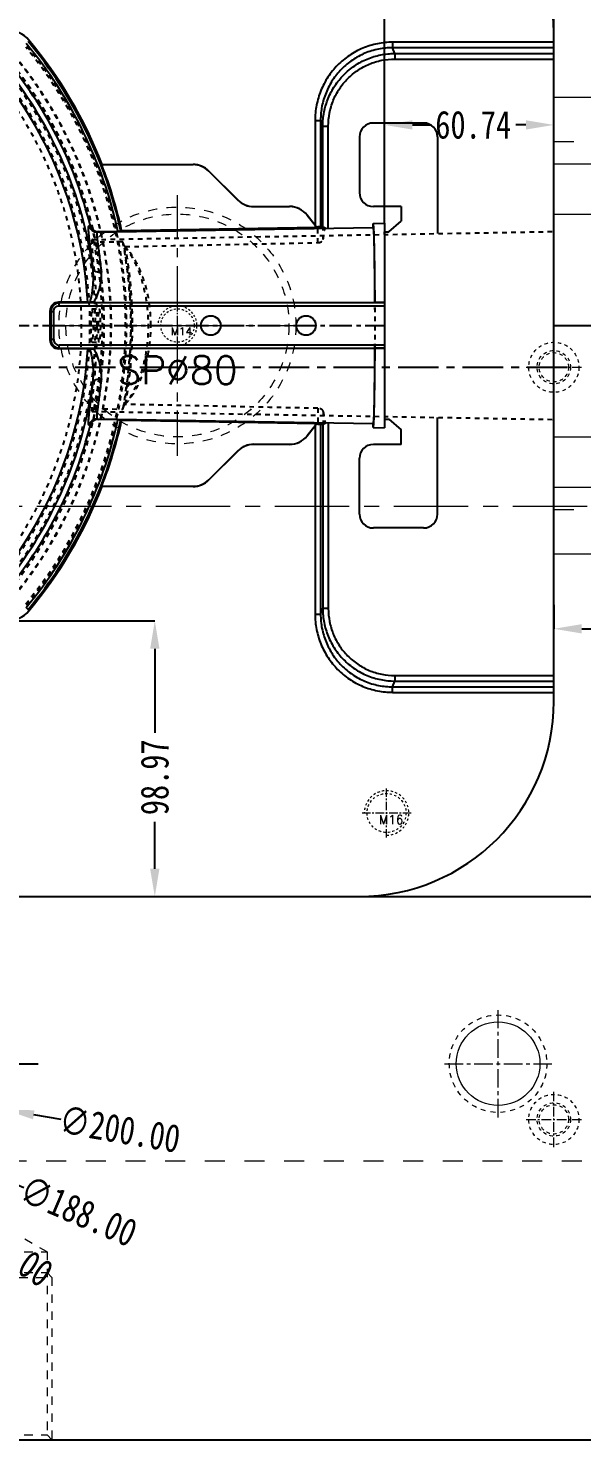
# Model space of a CAD drawing. Header units: millimetres. Extents: x -946 to 3963, y -10008 to 1396.
# Drawn here: x 1690 to 1888, y -1234 to -727 of the extents above; entities that cross this region are included whole.
import ezdxf
from ezdxf.enums import TextEntityAlignment as Align

# ---------------------------------------------------------------- set-up
doc = ezdxf.new("R2010")
doc.units = ezdxf.units.MM
doc.header["$LTSCALE"] = 16.335
doc.header["$PDMODE"] = 3
doc.header["$PDSIZE"] = 0.3125
doc.linetypes.add('CENTER', pattern=[0.6, 0.375, -0.075, 0.075, -0.075])
doc.linetypes.add('HIDDEN', pattern=[0.2, 0.1, -0.1])
doc.layers.get('0').update_dxf_attribs({"linetype": 'CONTINUOUS'})
doc.layers.get('Defpoints').update_dxf_attribs({"linetype": 'CONTINUOUS'})
doc.layers.add('DEFAULT_2', color=8, linetype='HIDDEN')
for name, color, linetype, lineweight in [('moldbase', 7, 'CONTINUOUS', 20), ('screw', 33, 'CONTINUOUS', 13), ('sp', 193, 'CONTINUOUS', 9)]:
    doc.layers.add(name, color=color, linetype=linetype, lineweight=lineweight)
doc.styles.get("Standard").update_dxf_attribs({"font": 'txt', "width": 0.8})
doc.styles.add('TXT', font='txt.shx', dxfattribs={"bigfont": 'gbcbig.shx'})
doc.dimstyles.new('11', dxfattribs={"dimtxt": 10, "dimasz": 10, "dimexe": 0, "dimexo": 0, "dimgap": 0, "dimtad": 0, "dimzin": 0, "dimdsep": 46, "dimtxsty": 'Standard', "dimcen": 0, "dimclrd": 4, "dimclre": 4, "dimclrt": 6, "dimazin": 0, "dimtfac": 1, "dimtofl": 0, "dimtmove": 0, "dimatfit": 3, "dimfxl": 0, "dimtolj": 1, "dimtzin": 0, "dimarcsym": 0})

# ---------------------------------------------------------------- blocks, each defined once
blk = doc.blocks.new('*D20')
at = {"color": 4, "lineweight": -2}
for p, q in [((1308.93, -833.86), (1308.93, -701.67)), ((1318.93, -701.67), (1478.02, -701.67)), ((1807.46, -701.67), (1516.68, -701.67)), ((1817.46, -797.18), (1817.46, -701.67))]:
    blk.add_line(p, q, dxfattribs=at)
at = {"color": 4}
for points in [[(1318.93, -700.01), (1318.93, -703.34), (1308.93, -701.67)], [(1807.46, -700.01), (1807.46, -703.34), (1817.46, -701.67)]]:
    blk.add_solid(points, dxfattribs=at)
at = {"layer": 'Defpoints', "color": 0}
for p in [(1308.93, -701.67), (1817.46, -797.18), (1308.93, -833.86)]:
    blk.add_point(p, dxfattribs=at)
at = {"color": 6, "insert": (1497.35, -701.67), "char_height": 10, "attachment_point": 5}
blk.add_mtext('\\A1;508.53', dxfattribs=at)
blk = doc.blocks.new('*D22')
at = {"color": 4, "lineweight": -2}
for p, q in [((1248.19, -736.94), (1248.19, -631.54)), ((1258.19, -631.54), (1512.67, -631.54)), ((1868.19, -631.54), (1548.67, -631.54)), ((1878.19, -736.94), (1878.19, -631.54))]:
    blk.add_line(p, q, dxfattribs=at)
at = {"color": 4}
for points in [[(1258.19, -629.87), (1258.19, -633.2), (1248.19, -631.54)], [(1868.19, -629.87), (1868.19, -633.2), (1878.19, -631.54)]]:
    blk.add_solid(points, dxfattribs=at)
at = {"layer": 'Defpoints', "color": 0}
for p in [(1248.19, -631.54), (1248.19, -736.94), (1878.19, -736.94)]:
    blk.add_point(p, dxfattribs=at)
at = {"color": 6, "insert": (1530.67, -631.54), "char_height": 10, "attachment_point": 5}
blk.add_mtext('\\A1;630.00', dxfattribs=at)
blk = doc.blocks.new('*D23')
at = {"color": 4, "lineweight": -2}
for p, q in [((1808.19, -658.86), (1920.98, -658.86)), ((1920.98, -668.86), (1920.98, -764.82)), ((1920.98, -1028.86), (1920.98, -800.82)), ((1808.19, -1038.86), (1920.98, -1038.86))]:
    blk.add_line(p, q, dxfattribs=at)
at = {"color": 4}
for points in [[(1919.31, -668.86), (1922.65, -668.86), (1920.98, -658.86)], [(1919.31, -1028.86), (1922.65, -1028.86), (1920.98, -1038.86)]]:
    blk.add_solid(points, dxfattribs=at)
at = {"layer": 'Defpoints', "color": 0}
for p in [(1808.19, -658.86), (1808.19, -1038.86), (1920.98, -1038.86)]:
    blk.add_point(p, dxfattribs=at)
at = {"color": 6, "insert": (1920.98, -782.82), "char_height": 10, "attachment_point": 5, "rotation": 90}
blk.add_mtext('\\A1;380.00', dxfattribs=at)
blk = doc.blocks.new('*D16')
at = {"color": 4, "lineweight": -2}
blk.add_line((1661.14, -1151.39), (1652.85, -1145.8), dxfattribs=at)
at = {"color": 4}
blk.add_solid([(1653.78, -1144.42), (1651.92, -1147.19), (1644.56, -1140.21)], dxfattribs=at)
at = {"layer": 'Defpoints', "color": 0}
for p in [(1521.83, -1057.5), (1644.56, -1140.21)]:
    blk.add_point(p, dxfattribs=at)
at = {"color": 6, "insert": (1678.83, -1163.32), "char_height": 10, "attachment_point": 5, "rotation": 326.0208}
blk.add_mtext('\\A1;∅148.00', dxfattribs=at)
blk = doc.blocks.new('*D17')
at = {"color": 4, "lineweight": -2}
blk.add_line((1688.1, -1143.47), (1678.9, -1139.55), dxfattribs=at)
at = {"color": 4}
blk.add_solid([(1679.55, -1138.02), (1678.25, -1141.09), (1669.7, -1135.64)], dxfattribs=at)
at = {"layer": 'Defpoints', "color": 0}
for p in [(1496.69, -1062.07), (1669.7, -1135.64)]:
    blk.add_point(p, dxfattribs=at)
at = {"color": 6, "insert": (1707.74, -1151.81), "char_height": 10, "attachment_point": 5, "rotation": 336.9639}
blk.add_mtext('\\A1;∅188.00', dxfattribs=at)
blk = doc.blocks.new('*D18')
at = {"color": 4, "lineweight": -2}
blk.add_line((1701.52, -1118.85), (1691.66, -1117.19), dxfattribs=at)
at = {"color": 4}
blk.add_solid([(1691.93, -1115.54), (1691.38, -1118.83), (1681.8, -1115.52)], dxfattribs=at)
at = {"layer": 'Defpoints', "color": 0}
for p in [(1484.59, -1082.19), (1681.8, -1115.52)]:
    blk.add_point(p, dxfattribs=at)
at = {"color": 6, "insert": (1722.55, -1122.41), "char_height": 10, "attachment_point": 5, "rotation": 350.4072}
blk.add_mtext('\\A1;∅200.00', dxfattribs=at)
blk = doc.blocks.new('*D26')
at = {"color": 4, "lineweight": -2}
for p, q in [((1878.19, -934.1), (1878.19, -942.74)), ((2018.19, -934.1), (2018.19, -942.74)), ((1888.19, -942.74), (1934.22, -942.74)), ((2008.19, -942.74), (1967.56, -942.74))]:
    blk.add_line(p, q, dxfattribs=at)
at = {"color": 4}
for points in [[(1888.19, -941.08), (1888.19, -944.41), (1878.19, -942.74)], [(2008.19, -941.08), (2008.19, -944.41), (2018.19, -942.74)]]:
    blk.add_solid(points, dxfattribs=at)
at = {"layer": 'Defpoints', "color": 0}
for p in [(1878.19, -934.1), (2018.19, -934.1), (2018.19, -942.74)]:
    blk.add_point(p, dxfattribs=at)
at = {"color": 6, "insert": (1950.89, -942.74), "char_height": 10, "attachment_point": 5}
blk.add_mtext('\\A1;140.00', dxfattribs=at)
blk = doc.blocks.new('*D27')
at = {"color": 4, "lineweight": -2}
for p, q in [((1817.46, -767), (1817.46, -761.85)), ((1827.46, -761.85), (1833.93, -761.85)), ((1868.19, -761.85), (1864.6, -761.85)), ((1878.19, -767), (1878.19, -761.85))]:
    blk.add_line(p, q, dxfattribs=at)
at = {"color": 4}
for points in [[(1827.46, -760.19), (1827.46, -763.52), (1817.46, -761.85)], [(1868.19, -760.19), (1868.19, -763.52), (1878.19, -761.85)]]:
    blk.add_solid(points, dxfattribs=at)
at = {"layer": 'Defpoints', "color": 0}
for p in [(1878.19, -761.85), (1817.46, -767), (1878.19, -767)]:
    blk.add_point(p, dxfattribs=at)
at = {"color": 6, "insert": (1849.27, -761.85), "char_height": 10, "attachment_point": 5}
blk.add_mtext('\\A1;60.74', dxfattribs=at)
blk = doc.blocks.new('*D29')
at = {"color": 4, "lineweight": -2}
for p, q in [((1682.2, -939.88), (1735.07, -939.88)), ((1735.07, -949.88), (1735.07, -980.04)), ((1735.07, -1028.86), (1735.07, -1012.04)), ((1682.2, -1038.86), (1735.07, -1038.86))]:
    blk.add_line(p, q, dxfattribs=at)
at = {"color": 4}
for points in [[(1733.4, -949.88), (1736.74, -949.88), (1735.07, -939.88)], [(1733.4, -1028.86), (1736.74, -1028.86), (1735.07, -1038.86)]]:
    blk.add_solid(points, dxfattribs=at)
at = {"layer": 'Defpoints', "color": 0}
for p in [(1682.2, -939.88), (1682.2, -1038.86), (1735.07, -1038.86)]:
    blk.add_point(p, dxfattribs=at)
at = {"color": 6, "insert": (1735.07, -996.04), "char_height": 10, "attachment_point": 5, "rotation": 90}
blk.add_mtext('\\A1;98.97', dxfattribs=at)
blk = doc.blocks.new('115')
at = {"layer": 'moldbase', "color": 1, "linetype": 'CENTER', "ltscale": 0.55978}
for p, q in [((1878.19, 141.24), (1878.19, 161.04)), ((1878.19, 141.24), (1878.19, 161.04)), ((1878.19, 161.04), (1878.19, 141.24)), ((1868.29, 151.14), (1888.09, 151.14)), ((1868.29, 151.14), (1888.09, 151.14)), ((1868.29, 151.14), (1888.09, 151.14)), ((1878.19, -128.76), (1878.19, -108.96)), ((1868.29, -118.86), (1888.09, -118.86))]:
    blk.add_line(p, q, dxfattribs=at)
at = {"layer": 'moldbase', "color": 1, "linetype": 'CENTER', "ltscale": 1.08846}
for p, q in [((1858.19, -118.11), (1858.19, -79.61)), ((1838.94, -98.86), (1877.44, -98.86))]:
    blk.add_line(p, q, dxfattribs=at)
at = {"layer": 'moldbase', "color": 8, "linetype": 'HIDDEN', "ltscale": 0.746373}
for centre, radius in [((1878.19, 151.14), 9), ((1878.19, 151.14), 9), ((1878.19, 151.14), 9), ((1878.19, 151.14), 6), ((1878.19, 151.14), 6), ((1878.19, 151.14), 6), ((1878.19, 151.14), 5.25), ((1878.19, 151.14), 5.25), ((1878.19, 151.14), 5.25), ((1878.19, -118.86), 9), ((1878.19, -118.86), 6), ((1878.19, -118.86), 5.25)]:
    blk.add_circle(centre, radius, dxfattribs=at)
at = {"layer": 'moldbase', "color": 8, "linetype": 'HIDDEN', "ltscale": 1.08846}
blk.add_circle((1858.19, -98.86), 17.5, dxfattribs=at)
at = {"layer": 'moldbase'}
blk.add_circle((1858.19, -98.86), 15, dxfattribs=at)
blk = doc.blocks.new('sp_80_th', base_point=(1583.19, -1098.86))
at = {"layer": 'sp', "color": 1, "linetype": 'CENTER', "ltscale": 2.643404}
for p, q in [((1583.19, -1145.61), (1583.19, -1052.11)), ((1536.44, -1098.86), (1629.94, -1098.86))]:
    blk.add_line(p, q, dxfattribs=at)
at = {"layer": 'sp', "linetype": 'HIDDEN', "ltscale": 2.073258}
for radius in [42.5, 40]:
    blk.add_circle((1583.19, -1098.86), radius, dxfattribs=at)
at = {"layer": 'sp', "color": 6, "style": 'TXT'}
blk.add_text('SP%%c80', height=10, dxfattribs=at).set_placement((1583.19, -1114.86), align=Align.MIDDLE)
blk = doc.blocks.new('screw_m14_g')
at = {"layer": 'screw', "color": 1, "linetype": 'CENTER', "ltscale": 0.435384}
for p, q in [((0, -7.7), (0, 7.7)), ((-7.7, 0), (7.7, 0))]:
    blk.add_line(p, q, dxfattribs=at)
at = {"layer": 'screw', "linetype": 'HIDDEN', "ltscale": 0.435384}
blk.add_circle((0, 0), 6, dxfattribs=at)
at = {"layer": 'screw', "color": 92, "linetype": 'HIDDEN', "ltscale": 0.435384}
blk.add_arc((0, 0), 7, 270, 180, dxfattribs=at)
at = {"layer": 'screw', "color": 6, "style": 'TXT'}
blk.add_text('M14', height=2.8, dxfattribs=at).set_placement((-2.38, -3.5))
blk = doc.blocks.new('11')
at = {"layer": 'screw'}
blk.add_blockref('screw_m14_g', (1583.19, -1098.86), dxfattribs=at)
at = {"layer": 'sp'}
blk.add_blockref('sp_80_th', (1583.19, -1098.86), dxfattribs=at)
blk = doc.blocks.new('screw_m16_g')
at = {"layer": 'screw', "color": 1, "linetype": 'CENTER', "ltscale": 0.497582}
for p, q in [((0, -8.8), (0, 8.8)), ((-8.8, 0), (8.8, 0))]:
    blk.add_line(p, q, dxfattribs=at)
at = {"layer": 'screw', "color": 33, "linetype": 'HIDDEN', "ltscale": 0.497582}
blk.add_circle((0, 0), 7, dxfattribs=at)
at = {"layer": 'screw', "color": 92, "linetype": 'HIDDEN', "ltscale": 0.497582}
blk.add_arc((0, 0), 8, 270, 180, dxfattribs=at)
at = {"layer": 'screw', "color": 6, "style": 'TXT'}
blk.add_text('M16', height=3.2, dxfattribs=at).set_placement((-2.72, -4))

msp = doc.modelspace()

# ---------------------------------------------------------------- linework, layer by layer
for p, q in [((1878.194, -968.857), (1878.194, -728.857)), ((1831.459, -761.174), (1813.459, -761.174)), ((1823.459, -791.174), (1813.459, -791.174)), ((1817.459, -801.194), (1817.459, -800.194)), ((1817.459, -800.194), (1818.959, -800.194)), ((1818.959, -800.194), (1823.459, -796.418)), ((1817.459, -867.519), (1818.959, -867.519)), ((1818.959, -867.519), (1823.459, -871.295)), ((1823.459, -876.539), (1813.459, -876.539)), ((1831.459, -906.539), (1813.459, -906.539)), ((1318.194, -1038.857), (1808.194, -1038.857)), ((1218.194, -1233.857), (1948.194, -1233.857))]:
    msp.add_line(p, q)
at = {"color": 7, "linetype": 'Continuous'}
for p, q in [((1878.194, -732.169), (1820.379, -732.169)), ((1820.379, -732.169), (1820.379, -734.149)), ((1878.194, -734.149), (1820.379, -734.149)), ((1821.152, -736.222), (1820.379, -734.149)), ((1821.152, -736.222), (1878.194, -736.222)), ((1821.152, -736.222), (1821.152, -738.202)), ((1821.152, -738.202), (1878.194, -738.202)), ((1792.545, -760.238), (1794.542, -760.238)), ((1792.545, -760.238), (1792.545, -799.019)), ((1794.542, -760.238), (1794.542, -798.984)), ((1795.297, -762.262), (1794.542, -760.238)), ((1795.297, -762.262), (1797.294, -762.262)), ((1795.297, -799.019), (1795.297, -762.262)), ((1797.294, -798.933), (1797.294, -762.262)), ((1808.459, -766.174), (1808.459, -786.174)), ((1836.459, -766.174), (1836.459, -800.863)), ((1716.203, -776.069), (1716.054, -776.122)), ((1716.054, -776.122), (1748.803, -776.122)), ((1716.203, -776.069), (1748.803, -776.069)), ((1754.451, -778.461), (1754.489, -778.424)), ((1764.817, -788.827), (1754.451, -778.461)), ((1754.489, -778.424), (1764.854, -788.789)), ((1764.854, -788.789), (1764.817, -788.827)), ((1770.539, -791.144), (1783.381, -791.144)), ((1770.539, -791.197), (1770.539, -791.144)), ((1770.539, -791.197), (1783.381, -791.197)), ((1783.381, -791.144), (1783.381, -791.197)), ((1789.681, -794.275), (1789.723, -794.243)), ((1793.01, -798.548), (1789.681, -794.275)), ((1789.723, -794.243), (1793.008, -798.46)), ((1823.459, -791.174), (1823.459, -796.418)), ((1711.467, -798.104), (1711.875, -797.843)), ((1714.442, -800.393), (1813.439, -798.651)), ((1714.852, -800.128), (1714.442, -800.393)), ((1714.853, -800.128), (1721.854, -800.005)), ((1722.871, -799.96), (1723.171, -799.767)), ((1723.171, -799.767), (1793.01, -798.548)), ((1793.008, -798.46), (1793.492, -798.451)), ((1793.008, -798.46), (1793.01, -798.548)), ((1795.499, -798.472), (1796.406, -798.963)), ((1813.439, -797.244), (1817.459, -797.174)), ((1813.439, -798.651), (1813.439, -797.244)), ((1817.459, -797.176), (1817.459, -870.538)), ((1711.06, -825.501), (1700.553, -825.501)), ((1700.553, -825.501), (1700.819, -825.767)), ((1817.459, -825.767), (1700.819, -825.767)), ((1700.819, -826.77), (1700.819, -825.767)), ((1713.144, -825.486), (1814.036, -825.583)), ((1814.062, -825.66), (1814.036, -825.583)), ((1817.459, -825.663), (1814.062, -825.66)), ((1697.808, -828.778), (1697.542, -828.512)), ((1697.542, -839.202), (1697.542, -828.512)), ((1697.808, -828.778), (1698.812, -828.778)), ((1697.808, -828.778), (1697.808, -838.936)), ((1698.812, -838.936), (1698.812, -828.778)), ((1700.819, -826.77), (1817.459, -826.77)), ((1697.542, -839.202), (1697.808, -838.936)), ((1698.812, -838.936), (1697.808, -838.936)), ((1817.459, -840.943), (1700.819, -840.943)), ((1700.819, -841.947), (1700.819, -840.943)), ((1700.819, -841.947), (1700.553, -842.213)), ((1711.06, -842.213), (1700.553, -842.213)), ((1700.819, -841.947), (1817.459, -841.947)), ((1814.036, -842.131), (1713.144, -842.227)), ((1814.036, -842.131), (1814.062, -842.054)), ((1817.459, -842.051), (1814.062, -842.054)), ((1711.875, -869.87), (1711.467, -869.61)), ((1714.442, -867.32), (1813.439, -869.062)), ((1714.442, -867.32), (1714.852, -867.586)), ((1721.854, -867.708), (1714.853, -867.586)), ((1723.171, -867.946), (1722.871, -867.754)), ((1793.01, -869.166), (1723.171, -867.946)), ((1789.681, -873.438), (1793.01, -869.166)), ((1793.008, -869.254), (1789.723, -873.471)), ((1792.545, -868.695), (1792.545, -937.476)), ((1793.01, -869.166), (1793.008, -869.254)), ((1793.492, -869.262), (1793.008, -869.254)), ((1794.542, -868.73), (1794.542, -937.476)), ((1795.297, -868.694), (1795.297, -935.452)), ((1795.499, -869.242), (1796.406, -868.75)), ((1797.294, -868.781), (1797.294, -935.452)), ((1813.439, -870.469), (1813.439, -869.062)), ((1813.439, -870.469), (1817.459, -870.539)), ((1823.459, -876.539), (1823.459, -871.295)), ((1836.459, -901.539), (1836.459, -866.851)), ((1770.539, -876.517), (1783.381, -876.517)), ((1770.539, -876.569), (1770.539, -876.517)), ((1783.381, -876.569), (1770.539, -876.569)), ((1783.381, -876.517), (1783.381, -876.569)), ((1789.723, -873.471), (1789.681, -873.438)), ((1754.451, -889.252), (1764.817, -878.887)), ((1764.854, -878.924), (1754.489, -889.289)), ((1764.817, -878.887), (1764.854, -878.924)), ((1808.459, -901.539), (1808.459, -881.539)), ((1716.054, -891.592), (1748.803, -891.592)), ((1716.054, -891.592), (1716.203, -891.644)), ((1748.803, -891.644), (1716.203, -891.644)), ((1754.489, -889.289), (1754.451, -889.252)), ((1689.689, -935.771), (1688.917, -935.129)), ((1689.689, -935.771), (1689.91, -936.275)), ((1794.542, -937.476), (1795.297, -935.452)), ((1797.294, -935.452), (1795.297, -935.452)), ((1792.545, -937.476), (1794.542, -937.476)), ((1820.379, -963.564), (1821.152, -961.492)), ((1821.152, -959.511), (1878.194, -959.511)), ((1821.152, -959.511), (1821.152, -961.492)), ((1821.152, -961.492), (1878.194, -961.492)), ((1820.379, -963.564), (1878.194, -963.564)), ((1820.379, -965.545), (1820.379, -963.564)), ((1820.379, -965.545), (1878.194, -965.545))]:
    msp.add_line(p, q, dxfattribs=at)
at = {"color": 1, "linetype": 'CENTER', "ltscale": 1.312372}
msp.add_line((1308.929, -833.857), (1817.459, -833.857), dxfattribs=at)
at = {"color": 1, "linetype": 'CENTER', "ltscale": 2.363514}
for p, q in [((1878.194, -833.857), (2018.194, -833.857)), ((1243.194, -848.857), (1883.194, -848.857))]:
    msp.add_line(p, q, dxfattribs=at)
at = {"color": 1, "linetype": 'CENTER', "ltscale": 6.219773}
msp.add_line((1473.194, -1098.857), (1693.194, -1098.857), dxfattribs=at)
at = {"color": 7, "linetype": 'Continuous'}
for centre in [(1755.149, -833.857), (1789.319, -833.857)]:
    msp.add_circle(centre, 3.518, dxfattribs=at)
for centre, radius, start, end in [((1808.194, -728.857), 70, 360, 90), ((1813.459, -766.174), 5, 90, 180), ((1831.459, -766.174), 5, 0, 90), ((1813.459, -786.174), 5, 180, 270), ((1813.459, -881.539), 5, 90, 180), ((1813.459, -901.539), 5, 180, 270), ((1831.459, -901.539), 5, 270, 0), ((1808.194, -968.857), 70, 270, 360)]:
    msp.add_arc(centre, radius, start, end)
for centre, radius, start, end in [((1682.203, -737.864), 10.035, 39.82014, 90.00315), ((1567.085, -833.857), 158.428, 12.33754, 39.7349), ((1567.085, -833.857), 159.431, 12.27546, 39.7349), ((1567.085, -833.857), 159.924, 21.18276, 39.82329), ((1567.085, -833.857), 144.218, 3.32159, 38.58082), ((1567.085, -833.857), 147.229, 7.98695, 38.58082), ((1567.085, -833.857), 149.201, 13.96747, 38.97872), ((1567.085, -833.857), 159.766, 12.31995, 21.18448), ((1748.803, -784.109), 8.04, 45, 90), ((1748.803, -784.109), 7.987, 45, 90), ((1770.539, -783.104), 8.093, 225, 270), ((1770.539, -783.104), 8.04, 225, 270), ((1783.381, -799.184), 8.04, 37.92396, 90), ((1783.381, -799.184), 7.987, 37.92396, 90), ((1714.395, -797.376), 3.017, 193.9483, 270.88908), ((1714.798, -797.115), 3.013, 193.99065, 271.04162), ((1700.825, -828.783), 3.016, 90.11017, 179.88983), ((1711.062, -769.074), 56.427, 269.99792, 270.77825), ((1713.121, -918.041), 92.554, 89.98582, 90.80003), ((1700.825, -838.93), 3.016, 180.11017, 269.88983), ((1700.818, -838.937), 2.006, 179.96671, 270.03317), ((1567.085, -833.857), 144.218, 321.41918, 356.67841), ((1711.069, -897.685), 55.472, 89.21503, 90.0088), ((1713.084, -755.065), 87.162, 269.17478, 270.03937), ((1567.085, -833.857), 147.229, 321.41918, 352.01305), ((1567.085, -833.857), 149.201, 321.02128, 346.03252), ((1567.085, -833.857), 158.428, 320.2651, 347.66246), ((1567.085, -833.857), 159.431, 320.2651, 347.72454), ((1714.395, -870.337), 3.017, 89.11058, 166.05168), ((1714.798, -870.598), 3.013, 88.95816, 166.00976), ((1567.085, -833.857), 159.766, 338.81552, 347.68005), ((1770.539, -884.609), 8.093, 90, 135), ((1770.539, -884.609), 8.04, 90, 135), ((1783.381, -868.529), 7.987, 270, 322.07604), ((1783.381, -868.529), 8.04, 270, 322.07604), ((1567.085, -833.857), 159.924, 320.17671, 338.81724), ((1748.803, -883.604), 7.987, 270, 315), ((1748.803, -883.604), 8.04, 270, 315), ((1682.203, -929.849), 10.035, 269.99685, 320.17986)]:
    msp.add_arc(centre, radius, start, end, dxfattribs=at)
for centre, major_axis, ratio, start_param, end_param in [((1793.492, -798.51), (2.01, 0.035), 0.0292994, 0.0518478, 1.5702842), ((1813.439, -833.857), (0, 36.612), 0.0174551, 4.9381931, 6.28349), ((1813.439, -833.857), (0, 35.206), 0.0174551, -1.3335631, 0.0003047), ((1700.561, -828.52), (-2.138, 2.138), 0.9972647, 5.4991567, 7.0672139), ((1700.561, -839.194), (2.138, 2.138), 0.9972647, 2.357564, 3.9256213), ((1813.439, -833.857), (0, 36.612), 0.0174551, 3.141288, 4.4865848), ((1813.439, -833.857), (0, 35.206), 0.0174551, -3.1418973, -1.8080295), ((1793.492, -869.203), (2.01, -0.035), 0.0292994, -1.5702842, -0.0518478)]:
    msp.add_ellipse(centre, major_axis=major_axis, ratio=ratio, start_param=start_param, end_param=end_param, dxfattribs=at)
for points, knots in [([(1820.379, -732.169), (1818.551, -732.169), (1814.884, -732.532), (1809.607, -734.148), (1804.751, -736.773), (1800.508, -740.299), (1797.039, -744.587), (1794.472, -749.467), (1792.898, -754.749), (1792.545, -758.411), (1792.545, -760.238)], [0, 0, 0, 0, 0.1250701, 0.2501671, 0.3752155, 0.500224, 0.6251856, 0.7501171, 0.8750395, 1, 1, 1, 1]), ([(1820.379, -734.149), (1818.681, -734.148), (1815.274, -734.484), (1810.371, -735.986), (1805.86, -738.427), (1801.921, -741.706), (1798.703, -745.694), (1796.324, -750.23), (1794.866, -755.139), (1794.541, -758.541), (1794.542, -760.238)], [0, 0, 0, 0, 0.1250719, 0.2501712, 0.3752215, 0.5002312, 0.6251929, 0.7501231, 0.8750431, 1, 1, 1, 1]), ([(1795.297, -762.262), (1795.298, -760.565), (1795.629, -757.162), (1797.098, -752.256), (1799.491, -747.727), (1802.718, -743.752), (1806.66, -740.486), (1811.165, -738.057), (1816.058, -736.56), (1819.457, -736.223), (1821.152, -736.222)], [0, 0, 0, 0, 0.1250795, 0.250182, 0.3752267, 0.5002362, 0.6251981, 0.7501278, 0.8750453, 1, 1, 1, 1]), ([(1797.294, -762.262), (1797.294, -760.694), (1797.598, -757.552), (1798.95, -753.019), (1801.155, -748.834), (1804.131, -745.16), (1807.769, -742.14), (1811.929, -739.895), (1816.447, -738.513), (1819.586, -738.202), (1821.152, -738.202)], [0, 0, 0, 0, 0.1250839, 0.2501895, 0.3752358, 0.5002451, 0.6252054, 0.7501326, 0.8750473, 1, 1, 1, 1]), ([(1712.885, -813.399), (1712.773, -812.307), (1712.546, -810.232), (1712.194, -807.297), (1711.871, -804.723), (1711.601, -802.544), (1711.408, -800.788), (1711.312, -799.596), (1711.298, -798.874), (1711.318, -798.506), (1711.36, -798.259), (1711.425, -798.13), (1711.467, -798.103)], [0, 0, 0, 0, 0.2134967, 0.4061494, 0.5752647, 0.7181548, 0.8333481, 0.9191431, 0.9504621, 0.9740829, 0.9902731, 1, 1, 1, 1]), ([(1714.442, -800.393), (1714.401, -800.418), (1714.336, -800.537), (1714.296, -800.77), (1714.277, -801.114), (1714.294, -801.79), (1714.396, -802.904), (1714.597, -804.547), (1714.876, -806.586), (1715.209, -808.993), (1715.571, -811.74), (1715.805, -813.683), (1715.92, -814.705)], [0, 0, 0, 0, 0.0098904, 0.0260701, 0.0496329, 0.0808863, 0.1665789, 0.2817316, 0.4246331, 0.5937869, 0.7864805, 1, 1, 1, 1]), ([(1721.854, -800.005), (1721.979, -800.003), (1722.161, -799.999), (1722.395, -799.992), (1722.546, -799.986), (1722.671, -799.979), (1722.769, -799.974), (1722.83, -799.966), (1722.863, -799.965), (1722.871, -799.96)], [0, 0, 0, 0, 0.3685569, 0.5377045, 0.6875404, 0.8128992, 0.9088835, 0.9720192, 1, 1, 1, 1]), ([(1711.829, -825.496), (1712.009, -825.025), (1712.283, -824.032), (1712.564, -822.511), (1712.791, -820.965), (1712.999, -818.912), (1713.113, -816.386), (1713.004, -814.377), (1712.886, -813.4)], [0, 0, 0, 0, 0.1236901, 0.2519551, 0.3798218, 0.5072546, 0.7583684, 1, 1, 1, 1]), ([(1712.885, -813.4), (1712.931, -813.608), (1713.122, -813.922), (1713.509, -814.231), (1714.06, -814.521), (1714.883, -814.72), (1715.573, -814.732), (1715.92, -814.705)], [0, 0, 0, 0, 0.180827, 0.2924588, 0.4189747, 0.7051027, 1, 1, 1, 1]), ([(1713.144, -825.486), (1713.699, -824.655), (1714.38, -823.316), (1715.043, -821.462), (1715.427, -820.075), (1715.729, -818.701), (1715.936, -817.344), (1715.996, -816.01), (1715.955, -815.134), (1715.92, -814.705)], [0, 0, 0, 0, 0.2651551, 0.3948114, 0.5219779, 0.646482, 0.7677606, 0.885599, 1, 1, 1, 1]), ([(1698.812, -828.778), (1698.813, -828.517), (1698.914, -827.989), (1699.216, -827.543), (1699.399, -827.358)], [0, 0, 0, 0, 0.500005, 1, 1, 1, 1]), ([(1699.399, -827.358), (1699.585, -827.174), (1700.03, -826.873), (1700.558, -826.772), (1700.819, -826.77)], [0, 0, 0, 0, 0.499995, 1, 1, 1, 1]), ([(1712.886, -854.313), (1713.004, -853.336), (1713.113, -851.327), (1712.999, -848.801), (1712.791, -846.749), (1712.564, -845.203), (1712.283, -843.681), (1712.009, -842.688), (1711.829, -842.218)], [0, 0, 0, 0, 0.2416316, 0.4927454, 0.6201782, 0.7480449, 0.8763099, 1, 1, 1, 1]), ([(1715.92, -853.009), (1715.955, -852.579), (1715.996, -851.703), (1715.936, -850.369), (1715.729, -849.012), (1715.427, -847.638), (1715.043, -846.251), (1714.38, -844.398), (1713.699, -843.059), (1713.144, -842.227)], [0, 0, 0, 0, 0.1144012, 0.2322397, 0.353518, 0.4780225, 0.6051891, 0.7348451, 1, 1, 1, 1]), ([(1711.467, -869.611), (1711.424, -869.584), (1711.361, -869.451), (1711.321, -869.2), (1711.303, -868.827), (1711.312, -868.341), (1711.346, -867.739), (1711.432, -866.711), (1711.603, -865.154), (1711.874, -862.973), (1712.195, -860.402), (1712.547, -857.473), (1712.773, -855.405), (1712.885, -854.314)], [0, 0, 0, 0, 0.0098022, 0.0262885, 0.0502789, 0.0818855, 0.1210451, 0.1676115, 0.2824689, 0.4259387, 0.5951973, 0.7866593, 1, 1, 1, 1]), ([(1712.885, -854.314), (1712.931, -854.105), (1713.122, -853.791), (1713.509, -853.483), (1714.06, -853.193), (1714.883, -852.994), (1715.573, -852.981), (1715.92, -853.009)], [0, 0, 0, 0, 0.1808293, 0.292465, 0.4189855, 0.705114, 1, 1, 1, 1]), ([(1715.919, -853.009), (1715.804, -854.03), (1715.572, -855.965), (1715.21, -858.706), (1714.878, -861.112), (1714.598, -863.152), (1714.398, -864.796), (1714.299, -865.91), (1714.281, -866.588), (1714.298, -866.936), (1714.337, -867.172), (1714.401, -867.296), (1714.442, -867.32)], [0, 0, 0, 0, 0.2133617, 0.4048709, 0.574175, 0.7176614, 0.8324792, 0.9180959, 0.9496375, 0.973569, 0.9900408, 1, 1, 1, 1]), ([(1722.871, -867.754), (1722.863, -867.749), (1722.83, -867.748), (1722.769, -867.739), (1722.671, -867.734), (1722.546, -867.727), (1722.395, -867.722), (1722.161, -867.714), (1721.979, -867.71), (1721.854, -867.708)], [0, 0, 0, 0, 0.0279798, 0.0911136, 0.1870957, 0.3124512, 0.4622862, 0.6314376, 1, 1, 1, 1]), ([(1795.297, -935.452), (1795.298, -937.149), (1795.629, -940.552), (1797.099, -945.458), (1799.492, -949.987), (1802.719, -953.962), (1806.66, -957.228), (1811.166, -959.657), (1816.058, -961.153), (1819.457, -961.491), (1821.152, -961.492)], [0, 0, 0, 0, 0.1250889, 0.2502045, 0.3752472, 0.5002547, 0.6252146, 0.7501409, 0.8750526, 1, 1, 1, 1]), ([(1797.294, -935.452), (1797.294, -937.019), (1797.598, -940.162), (1798.95, -944.695), (1801.155, -948.88), (1804.132, -952.554), (1807.769, -955.574), (1811.929, -957.819), (1816.447, -959.201), (1819.586, -959.511), (1821.152, -959.511)], [0, 0, 0, 0, 0.1250933, 0.250212, 0.3752562, 0.5002636, 0.6252219, 0.7501456, 0.8750547, 1, 1, 1, 1]), ([(1792.545, -937.476), (1792.545, -939.304), (1792.899, -942.971), (1794.477, -948.259), (1797.049, -953.142), (1800.522, -957.428), (1804.766, -960.951), (1809.619, -963.57), (1814.89, -965.183), (1818.553, -965.545), (1820.379, -965.545)], [0, 0, 0, 0, 0.1250873, 0.2502043, 0.3752512, 0.5002593, 0.6252188, 0.7501435, 0.8750535, 1, 1, 1, 1]), ([(1794.542, -937.476), (1794.541, -939.174), (1794.868, -942.581), (1796.328, -947.495), (1798.713, -952.034), (1801.934, -956.02), (1805.874, -959.296), (1810.382, -961.732), (1815.279, -963.23), (1818.682, -963.565), (1820.379, -963.564)], [0, 0, 0, 0, 0.1250835, 0.2501983, 0.3752442, 0.5002528, 0.6252136, 0.7501402, 0.8750519, 1, 1, 1, 1])]:
    msp.add_open_spline(points, degree=3, knots=knots, dxfattribs=at)
at = {"layer": 'DEFAULT_2', "color": 8, "linetype": 'HIDDEN'}
for p, q in [((1712.646, -803.024), (1878.194, -800.134)), ((1793.492, -804.122), (1793.492, -798.451)), ((1795.499, -802.998), (1795.499, -798.472)), ((1796.352, -798.95), (1796.406, -798.963)), ((1723.614, -803.839), (1713.274, -804.026)), ((1712.491, -827.827), (1715.11, -827.827)), ((1712.491, -839.887), (1715.11, -839.887)), ((1712.646, -864.69), (1878.194, -867.579)), ((1713.274, -863.688), (1723.614, -863.874)), ((1793.492, -863.591), (1793.492, -869.262)), ((1795.499, -864.716), (1795.499, -869.242)), ((1796.406, -868.75), (1796.352, -868.763))]:
    msp.add_line(p, q, dxfattribs=at)
for radius, start, end in [(157.508, 320.61471, 39.38529), (157.914, 320.54036, 39.45964), (152.286, 321.60242, 38.39758), (152.423, 321.57578, 38.42422), (146.722, 322.15246, 37.84754), (149.737, 322.10607, 37.89393), (149.874, 322.07863, 37.92137), (141.738, 322.57776, 37.42224), (144.749, 322.57776, 37.42224), (149.201, 348.46661, 11.53339), (159.381, 349.14412, 10.85588), (159.537, 349.49544, 10.50456), (159.924, 349.80255, 10.19745), (160.011, 349.87726, 10.12274)]:
    msp.add_arc((1567.085, -833.857), radius, start, end, dxfattribs=at)
for centre, major_axis, ratio, start_param, end_param in [((1813.439, -833.857), (0, 35.206), 0.0174551, -1.8080295, -1.3335631), ((1813.439, -833.857), (0, 36.612), 0.0174551, -1.7966005, -1.3449922), ((1796.354, -833.857), (0, 34.907), 0.0524078, -3.6280003, -3.1425074)]:
    msp.add_ellipse(centre, major_axis=major_axis, ratio=ratio, start_param=start_param, end_param=end_param, dxfattribs=at)
for points, knots in [([(1795.499, -802.998), (1795.557, -802.414), (1795.67, -801.405), (1795.847, -800.248), (1796.005, -799.569), (1796.098, -799.274), (1796.18, -799.103), (1796.242, -799.006), (1796.309, -798.95), (1796.352, -798.949)], [0, 0, 0, 0, 0.4188884, 0.7251558, 0.8349351, 0.9158817, 0.9458498, 0.9692413, 1, 1, 1, 1]), ([(1712.646, -803.024), (1712.58, -803.025), (1712.502, -803.18), (1712.469, -803.379), (1712.444, -803.646), (1712.437, -803.978), (1712.442, -804.384), (1712.462, -804.86), (1712.509, -805.632), (1712.601, -806.763), (1712.746, -808.312), (1712.924, -810.107), (1713.202, -812.938), (1713.567, -816.941), (1713.94, -822.198), (1714.197, -827.911), (1714.258, -831.849), (1714.258, -833.857)], [0, 0, 0, 0, 0.0064188, 0.0125874, 0.0210483, 0.0318379, 0.0449435, 0.0603366, 0.0779815, 0.1198733, 0.1702963, 0.2287835, 0.2946734, 0.4459345, 0.6183501, 0.8054205, 1, 1, 1, 1]), ([(1713.274, -804.026), (1713.213, -803.878), (1713.104, -803.623), (1712.935, -803.304), (1712.802, -803.107), (1712.691, -803.023), (1712.646, -803.024)], [0, 0, 0, 0, 0.3956154, 0.6911385, 0.8885113, 1, 1, 1, 1]), ([(1723.948, -804.771), (1723.919, -804.684), (1723.814, -804.371), (1723.702, -804.06), (1723.614, -803.839)], [0, 0, 0, 0, 0.2778079, 1, 1, 1, 1]), ([(1724.605, -805.734), (1724.454, -805.58), (1724.196, -805.284), (1724.003, -804.938), (1723.948, -804.771)], [0, 0, 0, 0, 0.5510026, 1, 1, 1, 1]), ([(1724.482, -805.544), (1725.704, -807.142), (1727.97, -810.95), (1730.547, -817.591), (1732.283, -825.395), (1732.898, -833.857), (1732.283, -842.318), (1730.547, -850.122), (1727.97, -856.763), (1725.704, -860.572), (1724.482, -862.17)], [0, 0, 0, 0, 0.1008157, 0.2205438, 0.3557432, 0.5000016, 0.6442588, 0.7794564, 0.8991843, 1, 1, 1, 1]), ([(1793.492, -804.122), (1793.758, -804.117), (1794.146, -804.063), (1794.619, -803.898), (1795.098, -803.659), (1795.468, -803.31), (1795.499, -802.998)], [0, 0, 0, 0, 0.328441, 0.4781411, 0.6135721, 1, 1, 1, 1]), ([(1733.667, -833.857), (1733.667, -830.844), (1733.206, -825.051), (1731.521, -818.193), (1729.631, -813.402), (1728.098, -810.378), (1726.451, -807.829), (1725.228, -806.366), (1724.605, -805.734)], [0, 0, 0, 0, 0.2995762, 0.5751338, 0.6987203, 0.8111363, 0.9117015, 1, 1, 1, 1]), ([(1712.3, -833.857), (1712.3, -833.465), (1712.301, -832.695), (1712.305, -831.578), (1712.313, -830.549), (1712.327, -829.647), (1712.346, -828.99), (1712.368, -828.555), (1712.386, -828.302), (1712.405, -828.105), (1712.43, -827.958), (1712.449, -827.874), (1712.478, -827.827), (1712.491, -827.827)], [0, 0, 0, 0, 0.1942929, 0.3814833, 0.5537703, 0.7047544, 0.8287439, 0.8790451, 0.9209468, 0.9540584, 0.9781066, 0.9931218, 1, 1, 1, 1]), ([(1712.491, -827.827), (1712.506, -827.827), (1712.537, -827.874), (1712.563, -827.957), (1712.6, -828.105), (1712.635, -828.302), (1712.672, -828.555), (1712.724, -828.99), (1712.785, -829.645), (1712.846, -830.547), (1712.895, -831.577), (1712.925, -832.694), (1712.932, -833.464), (1712.932, -833.857)], [0, 0, 0, 0, 0.0071553, 0.0225284, 0.0468978, 0.0802689, 0.1223625, 0.1727781, 0.2967651, 0.4475137, 0.619418, 0.8061565, 1, 1, 1, 1]), ([(1714.917, -833.857), (1714.917, -833.465), (1714.918, -832.695), (1714.922, -831.578), (1714.931, -830.549), (1714.945, -829.647), (1714.964, -828.991), (1714.987, -828.555), (1715.005, -828.302), (1715.024, -828.105), (1715.049, -827.958), (1715.068, -827.874), (1715.096, -827.827), (1715.11, -827.827)], [0, 0, 0, 0, 0.1943104, 0.3815064, 0.5537759, 0.704746, 0.828725, 0.8790333, 0.920946, 0.9540597, 0.9781123, 0.9931309, 1, 1, 1, 1]), ([(1715.11, -827.827), (1715.125, -827.827), (1715.155, -827.874), (1715.182, -827.957), (1715.218, -828.105), (1715.253, -828.302), (1715.29, -828.555), (1715.342, -828.99), (1715.403, -829.645), (1715.464, -830.547), (1715.511, -831.577), (1715.542, -832.694), (1715.549, -833.464), (1715.549, -833.857)], [0, 0, 0, 0, 0.0071544, 0.0225223, 0.0468899, 0.0802641, 0.122355, 0.1727684, 0.2967554, 0.4475007, 0.6194087, 0.8061579, 1, 1, 1, 1]), ([(1712.491, -839.887), (1712.478, -839.887), (1712.449, -839.839), (1712.43, -839.756), (1712.405, -839.608), (1712.386, -839.411), (1712.368, -839.158), (1712.346, -838.723), (1712.327, -838.067), (1712.313, -837.165), (1712.305, -836.135), (1712.301, -835.018), (1712.3, -834.249), (1712.3, -833.857)], [0, 0, 0, 0, 0.0068762, 0.0218908, 0.0459374, 0.079046, 0.1209464, 0.1712474, 0.2952407, 0.4462295, 0.6185152, 0.8057032, 1, 1, 1, 1]), ([(1714.258, -833.857), (1714.258, -835.865), (1714.198, -839.803), (1713.94, -845.515), (1713.567, -850.772), (1713.203, -854.775), (1712.924, -857.606), (1712.746, -859.402), (1712.6, -860.953), (1712.508, -862.085), (1712.461, -862.856), (1712.442, -863.331), (1712.436, -863.736), (1712.444, -864.066), (1712.47, -864.333), (1712.503, -864.532), (1712.579, -864.688), (1712.646, -864.69)], [0, 0, 0, 0, 0.1945816, 0.3816795, 0.5540074, 0.7053088, 0.7712255, 0.8297353, 0.8802092, 0.922141, 0.939776, 0.9551323, 0.9681882, 0.9789323, 0.9873686, 0.993543, 1, 1, 1, 1]), ([(1712.932, -833.857), (1712.932, -834.249), (1712.925, -835.019), (1712.895, -836.137), (1712.846, -837.167), (1712.785, -838.069), (1712.724, -838.724), (1712.672, -839.159), (1712.634, -839.411), (1712.6, -839.609), (1712.563, -839.756), (1712.537, -839.84), (1712.506, -839.887), (1712.491, -839.887)], [0, 0, 0, 0, 0.1938455, 0.380603, 0.5525203, 0.7032686, 0.8272532, 0.877662, 0.9197462, 0.9531145, 0.9774792, 0.9928456, 1, 1, 1, 1]), ([(1715.11, -839.887), (1715.096, -839.887), (1715.068, -839.839), (1715.049, -839.756), (1715.024, -839.608), (1715.005, -839.411), (1714.987, -839.158), (1714.964, -838.723), (1714.945, -838.067), (1714.931, -837.165), (1714.922, -836.135), (1714.918, -835.018), (1714.917, -834.249), (1714.917, -833.857)], [0, 0, 0, 0, 0.0068709, 0.0218824, 0.0459333, 0.0790552, 0.1209676, 0.171277, 0.2952736, 0.4462574, 0.6185379, 0.805716, 1, 1, 1, 1]), ([(1715.549, -833.857), (1715.549, -834.249), (1715.542, -835.019), (1715.511, -836.137), (1715.464, -837.167), (1715.403, -838.068), (1715.342, -838.724), (1715.29, -839.159), (1715.253, -839.411), (1715.218, -839.609), (1715.182, -839.756), (1715.155, -839.84), (1715.125, -839.887), (1715.11, -839.887)], [0, 0, 0, 0, 0.1938674, 0.3806322, 0.5525285, 0.7032611, 0.827232, 0.8776448, 0.9197369, 0.953104, 0.977474, 0.9928496, 1, 1, 1, 1]), ([(1724.605, -861.98), (1725.228, -861.347), (1726.449, -859.884), (1728.097, -857.336), (1729.632, -854.314), (1731.52, -849.521), (1733.195, -842.661), (1733.667, -836.868), (1733.667, -833.857)], [0, 0, 0, 0, 0.0883148, 0.1888346, 0.3011691, 0.4248071, 0.7005379, 1, 1, 1, 1]), ([(1712.646, -864.69), (1712.69, -864.691), (1712.802, -864.607), (1712.934, -864.41), (1713.104, -864.091), (1713.213, -863.835), (1713.274, -863.688)], [0, 0, 0, 0, 0.1109413, 0.3083385, 0.6042545, 1, 1, 1, 1]), ([(1723.614, -863.874), (1723.641, -863.806), (1723.76, -863.498), (1723.868, -863.186), (1723.948, -862.943)], [0, 0, 0, 0, 0.2220909, 1, 1, 1, 1]), ([(1723.948, -862.943), (1724.003, -862.776), (1724.196, -862.429), (1724.454, -862.133), (1724.605, -861.98)], [0, 0, 0, 0, 0.4489974, 1, 1, 1, 1]), ([(1795.499, -864.716), (1795.468, -864.404), (1795.098, -864.054), (1794.619, -863.815), (1794.146, -863.651), (1793.758, -863.597), (1793.492, -863.591)], [0, 0, 0, 0, 0.3864392, 0.5218652, 0.6715616, 1, 1, 1, 1])]:
    msp.add_open_spline(points, degree=3, knots=knots, dxfattribs=at)
for points in [[(1724.482, -805.544), (1747.485, -805.066), (1770.488, -804.593), (1793.492, -804.122)], [(1793.492, -863.591), (1770.488, -863.121), (1747.485, -862.647), (1724.482, -862.17)]]:
    msp.add_open_spline(points, degree=3, dxfattribs=at)
at = {"layer": 'moldbase'}
for p, q in [((1878.194, -751.857), (2018.194, -751.857)), ((1878.194, -775.857), (2018.194, -775.857)), ((1878.194, -793.857), (2018.194, -793.857)), ((1878.194, -873.857), (2018.194, -873.857)), ((1878.194, -891.857), (2018.194, -891.857)), ((1878.194, -915.857), (2018.194, -915.857))]:
    msp.add_line(p, q, dxfattribs=at)
at = {"layer": 'moldbase', "color": 8, "linetype": 'HIDDEN', "ltscale": 4.353841}
for p, q in [((1878.194, -767.857), (2018.194, -767.857)), ((1878.194, -899.857), (2018.194, -899.857)), ((1888.194, -1133.857), (1278.194, -1133.857))]:
    msp.add_line(p, q, dxfattribs=at)
at = {"layer": 'moldbase', "color": 1, "linetype": 'CENTER', "ltscale": 4.353841}
msp.add_line((2018.194, -898.857), (1148.194, -898.857), dxfattribs=at)
at = {"layer": 'screw', "color": 8, "linetype": 'HIDDEN', "ltscale": 1.865932}
for p, q in [((1683.194, -1158.707), (1696.444, -1166.357)), ((1669.944, -1166.357), (1696.444, -1166.357)), ((1696.444, -1166.357), (1696.444, -1232.107)), ((1669.944, -1232.107), (1696.444, -1232.107)), ((1696.444, -1232.107), (1698.194, -1233.857))]:
    msp.add_line(p, q, dxfattribs=at)
at = {"layer": 'screw', "color": 92, "linetype": 'HIDDEN', "ltscale": 1.865932}
for p, q in [((1669.944, -1173.857), (1696.444, -1173.857)), ((1696.444, -1173.857), (1698.194, -1175.607)), ((1668.194, -1175.607), (1698.194, -1175.607)), ((1698.194, -1175.607), (1698.194, -1233.857))]:
    msp.add_line(p, q, dxfattribs=at)

# ---------------------------------------------------------------- block references
for name, p in [('115', (0, -1000)), ('11', (160, 265))]:
    msp.add_blockref(name, p)
at = {"layer": 'screw'}
msp.add_blockref('screw_m16_g', (1818.194, -1008.857), dxfattribs=at)

# ---------------------------------------------------------------- dimensions: what is measured, and where the dimension line sits
for base, p1, p2, picture, middle in [((1248.194, -631.536), (1878.194, -736.941), (1248.194, -736.941), '*D22', (1530.669, -631.536)), ((1308.929, -701.673), (1817.459, -797.176), (1308.929, -833.857), '*D20', (1497.351, -701.673)), ((1878.193644938, -761.854144336), (1817.45864494, -767.000055144), (1878.193644938, -767.000055144), '*D27', (1849.267800797, -761.854144336)), ((2018.194, -942.742), (1878.194, -934.095), (2018.194, -934.095), '*D26', (1950.889, -942.742))]:
    dim = msp.add_linear_dim(base=base, p1=p1, p2=p2, dimstyle='11')
    dim.commit()
    dim.dimension.update_dxf_attribs({"geometry": picture, "text_midpoint": middle, "dimtype": 160})
for base, p1, p2, picture, middle in [((1920.98, -1038.857), (1808.194, -658.857), (1808.194, -1038.857), '*D23', (1920.98, -782.815)), ((1735.07, -1038.857), (1682.203, -939.884), (1682.203, -1038.857), '*D29', (1735.07, -996.036))]:
    dim = msp.add_linear_dim(base=base, p1=p1, p2=p2, angle=90, dimstyle='11')
    dim.commit()
    dim.dimension.update_dxf_attribs({"geometry": picture, "text_midpoint": middle, "dimtype": 160})
for p1, p2, picture, middle in [((1521.83, -1057.499), (1644.557, -1140.215), '*D16', (1678.833, -1163.316)), ((1496.689, -1062.074), (1669.698, -1135.64), '*D17', (1707.735, -1151.814)), ((1484.592, -1082.192), (1681.795, -1115.521), '*D18', (1722.551, -1122.409))]:
    dim = msp.add_diameter_dim_2p(p1=p1, p2=p2, dimstyle='11')
    dim.commit()
    dim.dimension.update_dxf_attribs({"geometry": picture, "text_midpoint": middle})

doc.saveas('drawing.dxf')
